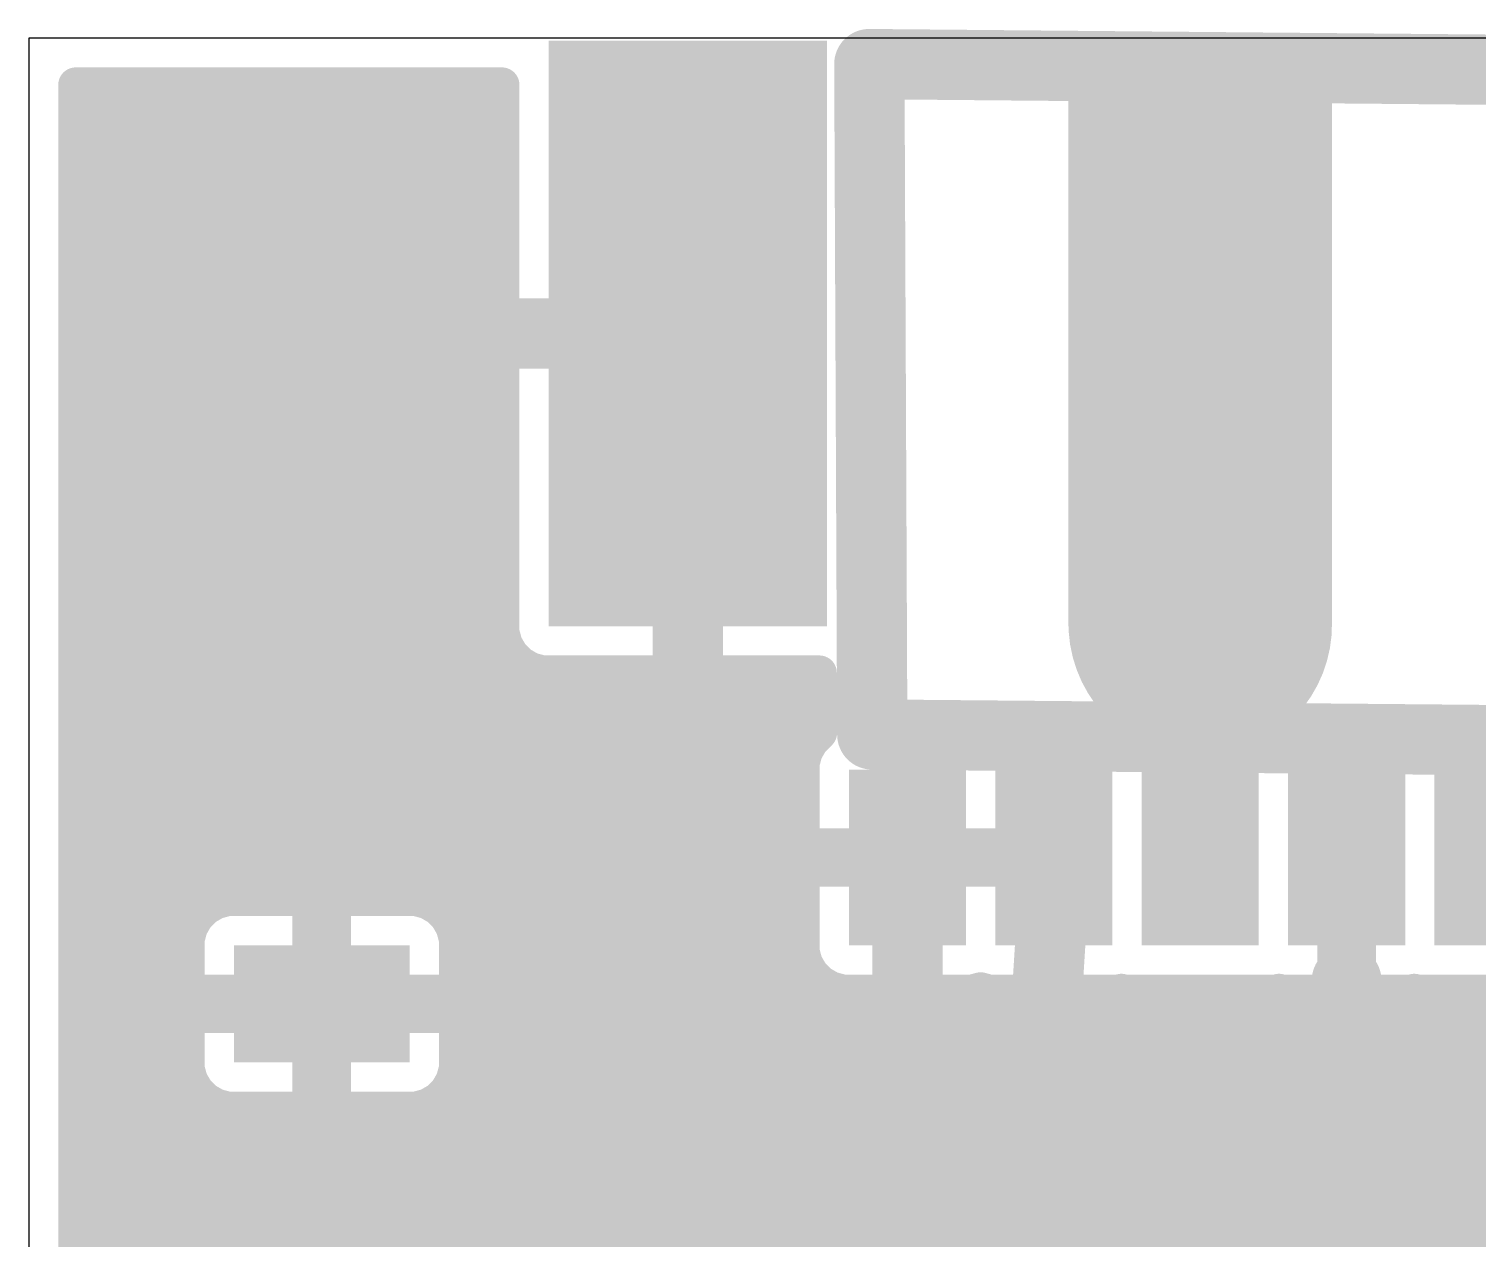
# Model space of a CAD drawing. Extents: x 0 to 81, y 1 to 51.1.
# Drawn here: x 0 to 12.56, y 40.59 to 51.08 of the extents above; entities that cross this region are included whole.
import ezdxf

# ---------------------------------------------------------------- set-up
doc = ezdxf.new("R2010")
doc.units = 0
for name, color, linetype in [('16', 175, 'CONTINUOUS'), ('18', 82, 'CONTINUOUS'), ('20', 7, 'CONTINUOUS')]:
    doc.layers.add(name, color=color, linetype=linetype)

# ---------------------------------------------------------------- blocks, each defined once
blk = doc.blocks.new('RECT')
blk.add_solid([(-0.5, -0.5), (0.5, -0.5), (-0.5, 0.5), (0.5, 0.5)])
blk = doc.blocks.new('ROUNDV')
at = {"const_width": 0.5}
blk.add_lwpolyline([(0, -0.25, 1), (0, 0.25, 1), (0, -0.25)], format="xyb", dxfattribs=at)

msp = doc.modelspace()

# ---------------------------------------------------------------- linework, layer by layer
at = {"layer": '16'}
for points, const_width in [([(7.2898, 50.7746), (12.9286, 50.7238)], 0.6096), ([(7.3152, 44.958), (7.2898, 50.7746)], 0.6096), ([(0.4064, 32.5018), (0.4064, 50.5936)], 0.3048), ([(0.4064, 50.5936), (4.1021, 50.5936)], 0.3048), ([(4.1021, 50.5936), (4.1021, 48.5902)], 0.3048), ([(0.4064, 50.292), (4.1021, 50.292)], 0.3048), ([(0.4064, 49.9872), (4.1021, 49.9872)], 0.3048), ([(0.4064, 49.6824), (4.1021, 49.6824)], 0.3048), ([(0.4064, 49.3776), (4.1021, 49.3776)], 0.3048), ([(0.4064, 49.0728), (4.1021, 49.0728)], 0.3048), ([(0.4064, 48.768), (4.1021, 48.768)], 0.3048), ([(10.16, 48.4378), (10.16, 46.6852)], 1.016), ([(4.1021, 48.5902), (5.5626, 48.5902)], 0.3048), ([(5.5626, 48.5902), (5.5626, 48.2854)], 0.3048), ([(0.4064, 48.4632), (5.5626, 48.4632)], 0.3048), ([(5.5626, 48.2854), (4.1021, 48.2854)], 0.3048), ([(4.1021, 48.2854), (4.1021, 45.8443)], 0.3048), ([(5.5626, 45.4914), (5.5626, 48.2854)], 0.3048), ([(5.5626, 48.2854), (5.8674, 48.2854)], 0.3048), ([(5.8674, 48.2854), (5.8674, 45.4914)], 0.3048), ([(0.4064, 48.1584), (4.1021, 48.1584)], 0.3048), ([(5.5626, 48.1584), (5.8674, 48.1584)], 0.3048), ([(0.4064, 47.8536), (4.1021, 47.8536)], 0.3048), ([(5.5626, 47.8536), (5.8674, 47.8536)], 0.3048), ([(0.4064, 47.5488), (4.1021, 47.5488)], 0.3048), ([(5.5626, 47.5488), (5.8674, 47.5488)], 0.3048), ([(0.4064, 47.244), (4.1021, 47.244)], 0.3048), ([(5.5626, 47.244), (5.8674, 47.244)], 0.3048), ([(10.16, 46.6852), (10.16, 45.3136)], 1.016), ([(0.4064, 46.9392), (4.1021, 46.9392)], 0.3048), ([(5.5626, 46.9392), (5.8674, 46.9392)], 0.3048), ([(0.4064, 46.6344), (4.1021, 46.6344)], 0.3048), ([(5.5626, 46.6344), (5.8674, 46.6344)], 0.3048), ([(0.4064, 46.3296), (4.1021, 46.3296)], 0.3048), ([(5.5626, 46.3296), (5.8674, 46.3296)], 0.3048), ([(0.4064, 46.0248), (4.1021, 46.0248)], 0.3048), ([(5.5626, 46.0248), (5.8674, 46.0248)], 0.3048), ([(4.1021, 45.8443), (4.1298, 45.7409)], 0.3048), ([(0.4064, 45.72), (4.1419, 45.72)], 0.3048), ([(4.1298, 45.7409), (4.1833, 45.6483)], 0.3048), ([(5.5626, 45.72), (5.8674, 45.72)], 0.3048), ([(4.1833, 45.6483), (4.259, 45.5726)], 0.3048), ([(4.259, 45.5726), (4.3516, 45.5191)], 0.3048), ([(10.16, 45.2628), (10.16, 45.3136)], 1.016), ([(10.16, 43.8912), (10.16, 45.2628)], 1.016), ([(4.3516, 45.5191), (4.455, 45.4914)], 0.3048), ([(4.455, 45.4914), (5.5626, 45.4914)], 0.3048), ([(5.8674, 45.4914), (6.8557, 45.4914)], 0.3048), ([(6.8557, 45.4914), (6.8579, 44.9739)], 0.3048), ([(0.4064, 45.4152), (6.856, 45.4152)], 0.3048), ([(0.4064, 45.1104), (6.8573, 45.1104)], 0.3048), ([(12.954, 44.9072), (7.3152, 44.958)], 0.6096), ([(6.8579, 44.9739), (6.7868, 44.9027)], 0.3048), ([(6.7868, 44.9027), (6.7333, 44.8101)], 0.3048), ([(0.4064, 44.8056), (6.7321, 44.8056)], 0.3048), ([(6.7333, 44.8101), (6.7056, 44.7067)], 0.3048), ([(6.7056, 44.7067), (6.7056, 43.9928)], 0.3048), ([(0.4064, 44.5008), (6.7056, 44.5008)], 0.3048), ([(0.4064, 44.196), (6.7056, 44.196)], 0.3048), ([(6.7056, 43.9928), (7.5184, 43.9928)], 0.3048), ([(7.62, 43.8912), (7.62, 42.8244)], 0.6096), ([(7.5184, 43.9928), (7.5184, 43.7896)], 0.3048), ([(7.7216, 43.7896), (7.7216, 43.9928)], 0.3048), ([(7.7216, 43.9928), (8.7884, 43.9928)], 0.3048), ([(8.89, 43.8912), (8.89, 43.6372)], 0.6096), ([(8.7884, 43.9928), (8.7884, 43.7896)], 0.3048), ([(11.43, 43.8912), (11.43, 43.434)], 0.6096), ([(0.4064, 43.8912), (7.5184, 43.8912)], 0.3048), ([(7.7216, 43.8912), (8.7884, 43.8912)], 0.3048), ([(7.5184, 43.7896), (6.7056, 43.7896)], 0.3048), ([(6.7056, 43.7896), (6.7056, 43.0757)], 0.3048), ([(7.5184, 42.7228), (7.5184, 43.7896)], 0.3048), ([(7.5184, 43.7896), (7.7216, 43.7896)], 0.3048), ([(7.7216, 43.7896), (7.7216, 42.7228)], 0.3048), ([(7.9756, 43.7896), (7.7216, 43.7896)], 0.3048), ([(8.7884, 43.7896), (7.9756, 43.7896)], 0.3048), ([(8.89, 43.6372), (8.8392, 42.8244)], 0.6096), ([(8.7884, 42.7228), (8.7884, 43.7896)], 0.3048), ([(8.7884, 43.7896), (8.9916, 43.7896)], 0.3048), ([(8.9916, 43.7896), (8.9916, 42.7228)], 0.3048), ([(11.3284, 42.7228), (11.3284, 43.7896)], 0.3048), ([(11.3284, 43.7896), (11.5316, 43.7896)], 0.3048), ([(11.5316, 43.7896), (11.5316, 42.7228)], 0.3048), ([(0.4064, 43.5864), (6.7056, 43.5864)], 0.3048), ([(7.5184, 43.5864), (7.7216, 43.5864)], 0.3048), ([(8.7884, 43.5864), (8.9916, 43.5864)], 0.3048), ([(11.3284, 43.5864), (11.5316, 43.5864)], 0.3048), ([(1.5285, 43.4544), (1.4528, 43.3787)], 0.3048), ([(1.6211, 43.5079), (1.5285, 43.4544)], 0.3048), ([(1.7245, 43.5356), (1.6211, 43.5079)], 0.3048), ([(2.4384, 43.5356), (1.7245, 43.5356)], 0.3048), ([(2.4384, 42.7228), (2.4384, 43.5356)], 0.3048), ([(3.3555, 43.5356), (2.6416, 43.5356)], 0.3048), ([(2.6416, 43.5356), (2.6416, 42.7228)], 0.3048), ([(3.4589, 43.5079), (3.3555, 43.5356)], 0.3048), ([(3.5515, 43.4544), (3.4589, 43.5079)], 0.3048), ([(3.6272, 43.3787), (3.5515, 43.4544)], 0.3048), ([(1.4528, 43.3787), (1.3993, 43.2861)], 0.3048), ([(3.6807, 43.2861), (3.6272, 43.3787)], 0.3048), ([(0.4064, 43.2816), (1.3981, 43.2816)], 0.3048), ([(1.3993, 43.2861), (1.3716, 43.1827)], 0.3048), ([(2.4384, 43.2816), (2.6416, 43.2816)], 0.3048), ([(3.7084, 43.1827), (3.6807, 43.2861)], 0.3048), ([(3.6819, 43.2816), (6.7056, 43.2816)], 0.3048), ([(7.5184, 43.2816), (7.7216, 43.2816)], 0.3048), ([(8.7884, 43.2816), (8.9916, 43.2816)], 0.3048), ([(11.3284, 43.2816), (11.5316, 43.2816)], 0.3048), ([(1.3716, 43.1827), (1.3716, 42.7228)], 0.3048), ([(3.7084, 42.7228), (3.7084, 43.1827)], 0.3048), ([(6.7056, 43.0757), (6.7333, 42.9723)], 0.3048), ([(0.4064, 42.9768), (1.3716, 42.9768)], 0.3048), ([(2.4384, 42.9768), (2.6416, 42.9768)], 0.3048), ([(3.7084, 42.9768), (6.7321, 42.9768)], 0.3048), ([(6.7333, 42.9723), (6.7868, 42.8797)], 0.3048), ([(7.5184, 42.9768), (7.7216, 42.9768)], 0.3048), ([(8.7884, 42.9768), (8.9916, 42.9768)], 0.3048), ([(11.3284, 42.9768), (11.5316, 42.9768)], 0.3048), ([(6.7868, 42.8797), (6.8625, 42.804)], 0.3048), ([(1.3716, 42.7228), (2.4384, 42.7228)], 0.3048), ([(2.4384, 42.7228), (2.4384, 42.5196)], 0.3048), ([(2.6416, 42.7228), (2.4384, 42.7228)], 0.3048), ([(2.6416, 42.5196), (2.6416, 42.7228)], 0.3048), ([(2.6416, 42.7228), (3.7084, 42.7228)], 0.3048), ([(6.8625, 42.804), (6.9551, 42.7505)], 0.3048), ([(6.9551, 42.7505), (7.0585, 42.7228)], 0.3048), ([(7.0585, 42.7228), (7.5184, 42.7228)], 0.3048), ([(7.7216, 42.7228), (8.1815, 42.7228)], 0.3048), ([(8.1815, 42.7228), (8.255, 42.7425)], 0.3048), ([(8.255, 42.7425), (8.3285, 42.7228)], 0.3048), ([(8.3285, 42.7228), (8.7884, 42.7228)], 0.3048), ([(8.9916, 42.7228), (9.4515, 42.7228)], 0.3048), ([(9.4515, 42.7228), (9.4769, 42.7296)], 0.3048), ([(9.4769, 42.7296), (9.4837, 42.7228)], 0.3048), ([(9.4837, 42.7228), (10.8363, 42.7228)], 0.3048), ([(10.8363, 42.7228), (10.8431, 42.7296)], 0.3048), ([(10.8431, 42.7296), (10.8685, 42.7228)], 0.3048), ([(10.8685, 42.7228), (11.3284, 42.7228)], 0.3048), ([(11.5316, 42.7228), (11.9915, 42.7228)], 0.3048), ([(11.9915, 42.7228), (12.0169, 42.7296)], 0.3048), ([(12.0169, 42.7296), (12.0237, 42.7228)], 0.3048), ([(12.0237, 42.7228), (13.3763, 42.7228)], 0.3048), ([(0.4064, 42.672), (2.4384, 42.672)], 0.3048), ([(2.6416, 42.672), (20.2184, 42.672)], 0.3048), ([(2.4384, 42.5196), (1.3716, 42.5196)], 0.3048), ([(1.3716, 42.5196), (1.3716, 42.0597)], 0.3048), ([(2.4384, 41.7068), (2.4384, 42.5196)], 0.3048), ([(2.4384, 42.5196), (2.6416, 42.5196)], 0.3048), ([(2.6416, 42.5196), (2.6416, 41.7068)], 0.3048), ([(3.7084, 42.5196), (2.6416, 42.5196)], 0.3048), ([(3.7084, 42.0597), (3.7084, 42.5196)], 0.3048), ([(0.4064, 42.3672), (1.3716, 42.3672)], 0.3048), ([(2.4384, 42.3672), (2.6416, 42.3672)], 0.3048), ([(3.7084, 42.3672), (19.1516, 42.3672)], 0.3048), ([(0.4064, 42.0624), (1.3716, 42.0624)], 0.3048), ([(1.3716, 42.0597), (1.3993, 41.9563)], 0.3048), ([(2.4384, 42.0624), (2.6416, 42.0624)], 0.3048), ([(3.6807, 41.9563), (3.7084, 42.0597)], 0.3048), ([(3.7084, 42.0624), (19.1516, 42.0624)], 0.3048), ([(1.3993, 41.9563), (1.4528, 41.8637)], 0.3048), ([(3.6272, 41.8637), (3.6807, 41.9563)], 0.3048), ([(1.4528, 41.8637), (1.5285, 41.788)], 0.3048), ([(3.5515, 41.788), (3.6272, 41.8637)], 0.3048), ([(0.4064, 41.7576), (1.5811, 41.7576)], 0.3048), ([(1.5285, 41.788), (1.6211, 41.7345)], 0.3048), ([(1.6211, 41.7345), (1.7245, 41.7068)], 0.3048), ([(1.7245, 41.7068), (2.4384, 41.7068)], 0.3048), ([(2.4384, 41.7576), (2.6416, 41.7576)], 0.3048), ([(2.6416, 41.7068), (3.3555, 41.7068)], 0.3048), ([(3.3555, 41.7068), (3.4589, 41.7345)], 0.3048), ([(3.4589, 41.7345), (3.5515, 41.788)], 0.3048), ([(3.4989, 41.7576), (19.3611, 41.7576)], 0.3048), ([(0.4064, 41.4528), (21.5589, 41.4528)], 0.3048), ([(0.4064, 41.148), (21.3021, 41.148)], 0.3048), ([(0.4064, 40.8432), (19.7206, 40.8432)], 0.3048), ([(0.4064, 40.5384), (19.5625, 40.5384)], 0.3048)]:
    msp.add_lwpolyline(points, dxfattribs=dict(at, const_width=const_width))
for points, const_width in [([(7.2912, 50.927, 1), (7.2884, 50.6222)], 0.3048), ([(7.4422, 50.7753, 1), (7.1374, 50.7739)], 0.3048), ([(0.4826, 50.5936, 1), (0.3302, 50.5936)], 0.1524), ([(0.4064, 50.6698, 1), (0.4064, 50.5174)], 0.1524), ([(4.1783, 50.5936, 1), (4.0259, 50.5936)], 0.1524), ([(4.1021, 50.5174, 1), (4.1021, 50.6698)], 0.1524), ([(0.4064, 50.3682, 1), (0.4064, 50.2158)], 0.1524), ([(4.1021, 50.2158, 1), (4.1021, 50.3682)], 0.1524), ([(0.4064, 50.0634, 1), (0.4064, 49.911)], 0.1524), ([(4.1021, 49.911, 1), (4.1021, 50.0634)], 0.1524), ([(0.4064, 49.7586, 1), (0.4064, 49.6062)], 0.1524), ([(4.1021, 49.6062, 1), (4.1021, 49.7586)], 0.1524), ([(0.4064, 49.4538, 1), (0.4064, 49.3014)], 0.1524), ([(4.1021, 49.3014, 1), (4.1021, 49.4538)], 0.1524), ([(0.4064, 49.149, 1), (0.4064, 48.9966)], 0.1524), ([(4.1021, 48.9966, 1), (4.1021, 49.149)], 0.1524), ([(0.4064, 48.8442, 1), (0.4064, 48.6918)], 0.1524), ([(4.1021, 48.6918, 1), (4.1021, 48.8442)], 0.1524), ([(10.414, 48.4378, 1), (9.906, 48.4378)], 0.508), ([(4.1021, 48.6664, 1), (4.1021, 48.514)], 0.1524), ([(5.6388, 48.5902, 1), (5.4864, 48.5902)], 0.1524), ([(5.5626, 48.514, 1), (5.5626, 48.6664)], 0.1524), ([(0.4064, 48.5394, 1), (0.4064, 48.387)], 0.1524), ([(4.0259, 48.5902, 1), (4.1783, 48.5902)], 0.1524), ([(5.5626, 48.387, 1), (5.5626, 48.5394)], 0.1524), ([(4.1021, 48.3616, 1), (4.1021, 48.2092)], 0.1524), ([(4.1783, 48.2854, 1), (4.0259, 48.2854)], 0.1524), ([(5.6388, 48.2854, 1), (5.4864, 48.2854)], 0.1524), ([(5.5626, 48.3616, 1), (5.5626, 48.2092)], 0.1524), ([(5.4864, 48.2854, 1), (5.6388, 48.2854)], 0.1524), ([(5.5626, 48.2092, 1), (5.5626, 48.3616)], 0.1524), ([(5.9436, 48.2854, 1), (5.7912, 48.2854)], 0.1524), ([(5.8674, 48.2092, 1), (5.8674, 48.3616)], 0.1524), ([(0.4064, 48.2346, 1), (0.4064, 48.0822)], 0.1524), ([(4.1021, 48.0822, 1), (4.1021, 48.2346)], 0.1524), ([(5.5626, 48.2346, 1), (5.5626, 48.0822)], 0.1524), ([(5.8674, 48.0822, 1), (5.8674, 48.2346)], 0.1524), ([(0.4064, 47.9298, 1), (0.4064, 47.7774)], 0.1524), ([(4.1021, 47.7774, 1), (4.1021, 47.9298)], 0.1524), ([(5.5626, 47.9298, 1), (5.5626, 47.7774)], 0.1524), ([(5.8674, 47.7774, 1), (5.8674, 47.9298)], 0.1524), ([(0.4064, 47.625, 1), (0.4064, 47.4726)], 0.1524), ([(4.1021, 47.4726, 1), (4.1021, 47.625)], 0.1524), ([(5.5626, 47.625, 1), (5.5626, 47.4726)], 0.1524), ([(5.8674, 47.4726, 1), (5.8674, 47.625)], 0.1524), ([(0.4064, 47.3202, 1), (0.4064, 47.1678)], 0.1524), ([(4.1021, 47.1678, 1), (4.1021, 47.3202)], 0.1524), ([(5.5626, 47.3202, 1), (5.5626, 47.1678)], 0.1524), ([(5.8674, 47.1678, 1), (5.8674, 47.3202)], 0.1524), ([(10.414, 46.6852, 1), (9.906, 46.6852)], 0.508), ([(0.4064, 47.0154, 1), (0.4064, 46.863)], 0.1524), ([(4.1021, 46.863, 1), (4.1021, 47.0154)], 0.1524), ([(5.5626, 47.0154, 1), (5.5626, 46.863)], 0.1524), ([(5.8674, 46.863, 1), (5.8674, 47.0154)], 0.1524), ([(9.906, 46.6852, 1), (10.414, 46.6852)], 0.508), ([(0.4064, 46.7106, 1), (0.4064, 46.5582)], 0.1524), ([(4.1021, 46.5582, 1), (4.1021, 46.7106)], 0.1524), ([(5.5626, 46.7106, 1), (5.5626, 46.5582)], 0.1524), ([(5.8674, 46.5582, 1), (5.8674, 46.7106)], 0.1524), ([(0.4064, 46.4058, 1), (0.4064, 46.2534)], 0.1524), ([(4.1021, 46.2534, 1), (4.1021, 46.4058)], 0.1524), ([(5.5626, 46.4058, 1), (5.5626, 46.2534)], 0.1524), ([(5.8674, 46.2534, 1), (5.8674, 46.4058)], 0.1524), ([(9.525, 45.9486, 0.4142), (10.16, 45.2628)], 1.016), ([(9.7788, 45.9388, 1), (9.2712, 45.9584)], 0.508), ([(10.16, 45.2628, 0.4142), (10.795, 45.9232)], 1.016), ([(11.049, 45.9282, 1), (10.541, 45.9182)], 0.508), ([(0.4064, 46.101, 1), (0.4064, 45.9486)], 0.1524), ([(4.1021, 45.9486, 1), (4.1021, 46.101)], 0.1524), ([(5.5626, 46.101, 1), (5.5626, 45.9486)], 0.1524), ([(5.8674, 45.9486, 1), (5.8674, 46.101)], 0.1524), ([(4.1757, 45.864, 1), (4.0285, 45.8246)], 0.1524), ([(0.4064, 45.7962, 1), (0.4064, 45.6438)], 0.1524), ([(4.0259, 45.8443, 1), (4.1783, 45.8443)], 0.1524), ([(4.1958, 45.779, 1), (4.0638, 45.7028)], 0.1524), ([(4.1419, 45.6438, 1), (4.1419, 45.7962)], 0.1524), ([(5.5626, 45.7962, 1), (5.5626, 45.6438)], 0.1524), ([(5.8674, 45.6438, 1), (5.8674, 45.7962)], 0.1524), ([(4.0562, 45.7212, 1), (4.2034, 45.7607)], 0.1524), ([(4.2372, 45.7021, 1), (4.1294, 45.5944)], 0.1524), ([(4.1173, 45.6102, 1), (4.2493, 45.6864)], 0.1524), ([(4.2971, 45.6386, 1), (4.2209, 45.5066)], 0.1524), ([(10.414, 45.3136, 1), (9.906, 45.3136)], 0.508), ([(10.414, 45.2628, 1), (9.906, 45.2628)], 0.508), ([(10.155, 45.5168, 1), (10.165, 45.0088)], 0.508), ([(10.1502, 45.009, 1), (10.1698, 45.5166)], 0.508), ([(4.2051, 45.5187, 1), (4.3128, 45.6265)], 0.1524), ([(4.3714, 45.5927, 1), (4.3319, 45.4455)], 0.1524), ([(4.3135, 45.4531, 1), (4.3897, 45.5851)], 0.1524), ([(4.455, 45.5676, 1), (4.455, 45.4152)], 0.1524), ([(4.4353, 45.4178, 1), (4.4747, 45.565)], 0.1524), ([(5.5626, 45.4152, 1), (5.5626, 45.5676)], 0.1524), ([(5.8674, 45.5676, 1), (5.8674, 45.4152)], 0.1524), ([(6.9319, 45.4917, 1), (6.7795, 45.4911)], 0.1524), ([(6.8557, 45.4152, 1), (6.8557, 45.5676)], 0.1524), ([(0.4064, 45.4914, 1), (0.4064, 45.339)], 0.1524), ([(5.4864, 45.4914, 1), (5.6388, 45.4914)], 0.1524), ([(5.7912, 45.4914, 1), (5.9436, 45.4914)], 0.1524), ([(6.856, 45.339, 1), (6.856, 45.4914)], 0.1524), ([(9.906, 45.3136, 1), (10.414, 45.3136)], 0.508), ([(9.906, 45.2628, 1), (10.414, 45.2628)], 0.508), ([(0.4064, 45.1866, 1), (0.4064, 45.0342)], 0.1524), ([(6.8573, 45.0342, 1), (6.8573, 45.1866)], 0.1524), ([(7.3166, 45.1104, 1), (7.3138, 44.8056)], 0.3048), ([(6.9118, 44.92, 1), (6.804, 45.0277)], 0.1524), ([(7.1628, 44.9573, 1), (7.4676, 44.9587)], 0.3048), ([(6.7329, 44.9566, 1), (6.8407, 44.8489)], 0.1524), ([(6.8528, 44.8646, 1), (6.7208, 44.9408)], 0.1524), ([(6.7817, 44.9735, 1), (6.9341, 44.9742)], 0.1524), ([(0.4064, 44.8818, 1), (0.4064, 44.7294)], 0.1524), ([(6.7818, 44.7067, 1), (6.6294, 44.7067)], 0.1524), ([(6.6673, 44.8482, 1), (6.7993, 44.772)], 0.1524), ([(6.8069, 44.7903, 1), (6.6597, 44.8298)], 0.1524), ([(6.7321, 44.7294, 1), (6.7321, 44.8818)], 0.1524), ([(6.632, 44.7264, 1), (6.7792, 44.687)], 0.1524), ([(0.4064, 44.577, 1), (0.4064, 44.4246)], 0.1524), ([(6.7056, 44.4246, 1), (6.7056, 44.577)], 0.1524), ([(0.4064, 44.2722, 1), (0.4064, 44.1198)], 0.1524), ([(6.7056, 44.1198, 1), (6.7056, 44.2722)], 0.1524), ([(6.7056, 44.069, 1), (6.7056, 43.9166)], 0.1524), ([(7.7724, 43.8912, 1), (7.4676, 43.8912)], 0.3048), ([(7.5946, 43.9928, 1), (7.4422, 43.9928)], 0.1524), ([(7.5184, 43.9166, 1), (7.5184, 44.069)], 0.1524), ([(7.7978, 43.9928, 1), (7.6454, 43.9928)], 0.1524), ([(7.7216, 44.069, 1), (7.7216, 43.9166)], 0.1524), ([(9.0424, 43.8912, 1), (8.7376, 43.8912)], 0.3048), ([(8.8646, 43.9928, 1), (8.7122, 43.9928)], 0.1524), ([(8.7884, 43.9166, 1), (8.7884, 44.069)], 0.1524), ([(9.906, 43.8912, 1), (10.414, 43.8912)], 0.508), ([(11.5824, 43.8912, 1), (11.2776, 43.8912)], 0.3048), ([(0.4064, 43.9674, 1), (0.4064, 43.815)], 0.1524), ([(6.6294, 43.9928, 1), (6.7818, 43.9928)], 0.1524), ([(7.5184, 43.815, 1), (7.5184, 43.9674)], 0.1524), ([(7.7216, 43.9674, 1), (7.7216, 43.815)], 0.1524), ([(8.7884, 43.815, 1), (8.7884, 43.9674)], 0.1524), ([(6.7056, 43.8658, 1), (6.7056, 43.7134)], 0.1524), ([(6.7818, 43.7896, 1), (6.6294, 43.7896)], 0.1524), ([(7.5946, 43.7896, 1), (7.4422, 43.7896)], 0.1524), ([(7.5184, 43.8658, 1), (7.5184, 43.7134)], 0.1524), ([(7.4422, 43.7896, 1), (7.5946, 43.7896)], 0.1524), ([(7.5184, 43.7134, 1), (7.5184, 43.8658)], 0.1524), ([(7.7978, 43.7896, 1), (7.6454, 43.7896)], 0.1524), ([(7.7216, 43.8658, 1), (7.7216, 43.7134)], 0.1524), ([(7.6454, 43.7896, 1), (7.7978, 43.7896)], 0.1524), ([(7.7216, 43.7134, 1), (7.7216, 43.8658)], 0.1524), ([(7.9756, 43.8658, 1), (7.9756, 43.7134)], 0.1524), ([(7.9756, 43.7134, 1), (7.9756, 43.8658)], 0.1524), ([(9.0421, 43.6277, 1), (8.7379, 43.6467)], 0.3048), ([(8.8646, 43.7896, 1), (8.7122, 43.7896)], 0.1524), ([(8.7884, 43.8658, 1), (8.7884, 43.7134)], 0.1524), ([(8.7122, 43.7896, 1), (8.8646, 43.7896)], 0.1524), ([(8.7884, 43.7134, 1), (8.7884, 43.8658)], 0.1524), ([(9.0678, 43.7896, 1), (8.9154, 43.7896)], 0.1524), ([(8.9916, 43.7134, 1), (8.9916, 43.8658)], 0.1524), ([(11.4046, 43.7896, 1), (11.2522, 43.7896)], 0.1524), ([(11.3284, 43.8658, 1), (11.3284, 43.7134)], 0.1524), ([(11.6078, 43.7896, 1), (11.4554, 43.7896)], 0.1524), ([(11.5316, 43.7134, 1), (11.5316, 43.8658)], 0.1524), ([(0.4064, 43.6626, 1), (0.4064, 43.5102)], 0.1524), ([(6.7056, 43.5102, 1), (6.7056, 43.6626)], 0.1524), ([(7.5184, 43.6626, 1), (7.5184, 43.5102)], 0.1524), ([(7.7216, 43.5102, 1), (7.7216, 43.6626)], 0.1524), ([(8.7376, 43.6372, 1), (9.0424, 43.6372)], 0.3048), ([(8.7884, 43.6626, 1), (8.7884, 43.5102)], 0.1524), ([(8.9916, 43.5102, 1), (8.9916, 43.6626)], 0.1524), ([(11.3284, 43.6626, 1), (11.3284, 43.5102)], 0.1524), ([(11.5316, 43.5102, 1), (11.5316, 43.6626)], 0.1524), ([(1.4904, 43.5204, 1), (1.5666, 43.3884)], 0.1524), ([(1.5823, 43.4005, 1), (1.4746, 43.5083)], 0.1524), ([(1.6014, 43.5815, 1), (1.6409, 43.4343)], 0.1524), ([(1.6592, 43.4419, 1), (1.583, 43.5739)], 0.1524), ([(1.7245, 43.6118, 1), (1.7245, 43.4594)], 0.1524), ([(1.7442, 43.462, 1), (1.7048, 43.6092)], 0.1524), ([(2.5146, 43.5356, 1), (2.3622, 43.5356)], 0.1524), ([(2.4384, 43.4594, 1), (2.4384, 43.6118)], 0.1524), ([(2.6416, 43.6118, 1), (2.6416, 43.4594)], 0.1524), ([(2.7178, 43.5356, 1), (2.5654, 43.5356)], 0.1524), ([(3.3752, 43.6092, 1), (3.3358, 43.462)], 0.1524), ([(3.3555, 43.4594, 1), (3.3555, 43.6118)], 0.1524), ([(3.497, 43.5739, 1), (3.4208, 43.4419)], 0.1524), ([(3.4391, 43.4343, 1), (3.4786, 43.5815)], 0.1524), ([(3.6054, 43.5083, 1), (3.4977, 43.4005)], 0.1524), ([(3.5134, 43.3884, 1), (3.5896, 43.5204)], 0.1524), ([(1.3989, 43.4326, 1), (1.5067, 43.3249)], 0.1524), ([(1.5188, 43.3406, 1), (1.3868, 43.4168)], 0.1524), ([(3.6932, 43.4168, 1), (3.5612, 43.3406)], 0.1524), ([(3.5733, 43.3249, 1), (3.6811, 43.4326)], 0.1524), ([(11.2776, 43.434, 1), (11.5824, 43.434)], 0.3048), ([(0.4064, 43.3578, 1), (0.4064, 43.2054)], 0.1524), ([(1.3333, 43.3242, 1), (1.4653, 43.248)], 0.1524), ([(1.4729, 43.2663, 1), (1.3257, 43.3058)], 0.1524), ([(1.3981, 43.2054, 1), (1.3981, 43.3578)], 0.1524), ([(2.4384, 43.3578, 1), (2.4384, 43.2054)], 0.1524), ([(2.6416, 43.2054, 1), (2.6416, 43.3578)], 0.1524), ([(3.7543, 43.3058, 1), (3.6071, 43.2663)], 0.1524), ([(3.6819, 43.3578, 1), (3.6819, 43.2054)], 0.1524), ([(3.6147, 43.248, 1), (3.7467, 43.3242)], 0.1524), ([(6.7056, 43.2054, 1), (6.7056, 43.3578)], 0.1524), ([(7.5184, 43.3578, 1), (7.5184, 43.2054)], 0.1524), ([(7.7216, 43.2054, 1), (7.7216, 43.3578)], 0.1524), ([(8.7884, 43.3578, 1), (8.7884, 43.2054)], 0.1524), ([(8.9916, 43.2054, 1), (8.9916, 43.3578)], 0.1524), ([(11.3284, 43.3578, 1), (11.3284, 43.2054)], 0.1524), ([(11.5316, 43.2054, 1), (11.5316, 43.3578)], 0.1524), ([(1.4478, 43.1827, 1), (1.2954, 43.1827)], 0.1524), ([(1.298, 43.2024, 1), (1.4452, 43.163)], 0.1524), ([(3.7846, 43.1827, 1), (3.6322, 43.1827)], 0.1524), ([(3.6348, 43.163, 1), (3.782, 43.2024)], 0.1524), ([(6.7792, 43.0954, 1), (6.632, 43.056)], 0.1524), ([(0.4064, 43.053, 1), (0.4064, 42.9006)], 0.1524), ([(1.3716, 42.9006, 1), (1.3716, 43.053)], 0.1524), ([(2.4384, 43.053, 1), (2.4384, 42.9006)], 0.1524), ([(2.6416, 42.9006, 1), (2.6416, 43.053)], 0.1524), ([(3.7084, 43.053, 1), (3.7084, 42.9006)], 0.1524), ([(6.6294, 43.0757, 1), (6.7818, 43.0757)], 0.1524), ([(6.7993, 43.0104, 1), (6.6673, 42.9342)], 0.1524), ([(6.7321, 42.9006, 1), (6.7321, 43.053)], 0.1524), ([(7.5184, 43.053, 1), (7.5184, 42.9006)], 0.1524), ([(7.7216, 42.9006, 1), (7.7216, 43.053)], 0.1524), ([(8.7884, 43.053, 1), (8.7884, 42.9006)], 0.1524), ([(8.9916, 42.9006, 1), (8.9916, 43.053)], 0.1524), ([(11.3284, 43.053, 1), (11.3284, 42.9006)], 0.1524), ([(11.5316, 42.9006, 1), (11.5316, 43.053)], 0.1524), ([(6.6597, 42.9526, 1), (6.8069, 42.9921)], 0.1524), ([(6.8407, 42.9335, 1), (6.7329, 42.8258)], 0.1524), ([(6.7208, 42.8416, 1), (6.8528, 42.9178)], 0.1524), ([(7.4676, 42.8244, 1), (7.7724, 42.8244)], 0.3048), ([(8.6871, 42.8339, 1), (8.9913, 42.8149)], 0.3048), ([(1.3716, 42.799, 1), (1.3716, 42.6466)], 0.1524), ([(2.5146, 42.7228, 1), (2.3622, 42.7228)], 0.1524), ([(2.4384, 42.799, 1), (2.4384, 42.6466)], 0.1524), ([(2.4384, 42.6466, 1), (2.4384, 42.799)], 0.1524), ([(2.7178, 42.7228, 1), (2.5654, 42.7228)], 0.1524), ([(2.6416, 42.799, 1), (2.6416, 42.6466)], 0.1524), ([(2.6416, 42.6466, 1), (2.6416, 42.799)], 0.1524), ([(3.7084, 42.6466, 1), (3.7084, 42.799)], 0.1524), ([(6.9006, 42.87, 1), (6.8244, 42.738)], 0.1524), ([(6.8086, 42.7501, 1), (6.9163, 42.8579)], 0.1524), ([(6.9749, 42.8241, 1), (6.9354, 42.6769)], 0.1524), ([(6.917, 42.6845, 1), (6.9932, 42.8165)], 0.1524), ([(7.0585, 42.799, 1), (7.0585, 42.6466)], 0.1524), ([(7.0388, 42.6492, 1), (7.0782, 42.7964)], 0.1524), ([(7.5184, 42.6466, 1), (7.5184, 42.799)], 0.1524), ([(7.7216, 42.799, 1), (7.7216, 42.6466)], 0.1524), ([(8.1618, 42.7964, 1), (8.2012, 42.6492)], 0.1524), ([(8.2747, 42.8161, 1), (8.2353, 42.6689)], 0.1524), ([(8.1815, 42.6466, 1), (8.1815, 42.799)], 0.1524), ([(8.2747, 42.6689, 1), (8.2353, 42.8161)], 0.1524), ([(8.3285, 42.799, 1), (8.3285, 42.6466)], 0.1524), ([(8.3088, 42.6492, 1), (8.3482, 42.7964)], 0.1524), ([(8.7884, 42.6466, 1), (8.7884, 42.799)], 0.1524), ([(8.9916, 42.799, 1), (8.9916, 42.6466)], 0.1524), ([(9.4318, 42.7964, 1), (9.4712, 42.6492)], 0.1524), ([(9.5308, 42.7835, 1), (9.423, 42.6757)], 0.1524), ([(9.4837, 42.799, 1), (9.4837, 42.6466)], 0.1524), ([(9.4298, 42.6689, 1), (9.5376, 42.7767)], 0.1524), ([(9.4515, 42.6466, 1), (9.4515, 42.799)], 0.1524), ([(9.4966, 42.656, 1), (9.4571, 42.8032)], 0.1524), ([(10.7824, 42.7767, 1), (10.8902, 42.6689)], 0.1524), ([(10.8629, 42.8032, 1), (10.8234, 42.656)], 0.1524), ([(10.897, 42.6757, 1), (10.7892, 42.7835)], 0.1524), ([(10.8685, 42.799, 1), (10.8685, 42.6466)], 0.1524), ([(10.8363, 42.6466, 1), (10.8363, 42.799)], 0.1524), ([(10.8488, 42.6492, 1), (10.8882, 42.7964)], 0.1524), ([(11.3284, 42.6466, 1), (11.3284, 42.799)], 0.1524), ([(11.5316, 42.799, 1), (11.5316, 42.6466)], 0.1524), ([(11.9718, 42.7964, 1), (12.0112, 42.6492)], 0.1524), ([(12.0708, 42.7835, 1), (11.963, 42.6757)], 0.1524), ([(12.0237, 42.799, 1), (12.0237, 42.6466)], 0.1524), ([(11.9698, 42.6689, 1), (12.0776, 42.7767)], 0.1524), ([(11.9915, 42.6466, 1), (11.9915, 42.799)], 0.1524), ([(12.0366, 42.656, 1), (11.9971, 42.8032)], 0.1524), ([(0.4064, 42.7482, 1), (0.4064, 42.5958)], 0.1524), ([(1.2954, 42.7228, 1), (1.4478, 42.7228)], 0.1524), ([(2.3622, 42.7228, 1), (2.5146, 42.7228)], 0.1524), ([(2.4384, 42.5958, 1), (2.4384, 42.7482)], 0.1524), ([(2.6416, 42.7482, 1), (2.6416, 42.5958)], 0.1524), ([(2.5654, 42.7228, 1), (2.7178, 42.7228)], 0.1524), ([(3.6322, 42.7228, 1), (3.7846, 42.7228)], 0.1524), ([(7.4422, 42.7228, 1), (7.5946, 42.7228)], 0.1524), ([(7.6454, 42.7228, 1), (7.7978, 42.7228)], 0.1524), ([(8.7122, 42.7228, 1), (8.8646, 42.7228)], 0.1524), ([(8.9154, 42.7228, 1), (9.0678, 42.7228)], 0.1524), ([(11.2522, 42.7228, 1), (11.4046, 42.7228)], 0.1524), ([(11.4554, 42.7228, 1), (11.6078, 42.7228)], 0.1524), ([(1.3716, 42.5958, 1), (1.3716, 42.4434)], 0.1524), ([(1.4478, 42.5196, 1), (1.2954, 42.5196)], 0.1524), ([(2.5146, 42.5196, 1), (2.3622, 42.5196)], 0.1524), ([(2.4384, 42.5958, 1), (2.4384, 42.4434)], 0.1524), ([(2.3622, 42.5196, 1), (2.5146, 42.5196)], 0.1524), ([(2.4384, 42.4434, 1), (2.4384, 42.5958)], 0.1524), ([(2.7178, 42.5196, 1), (2.5654, 42.5196)], 0.1524), ([(2.6416, 42.5958, 1), (2.6416, 42.4434)], 0.1524), ([(2.5654, 42.5196, 1), (2.7178, 42.5196)], 0.1524), ([(2.6416, 42.4434, 1), (2.6416, 42.5958)], 0.1524), ([(3.7846, 42.5196, 1), (3.6322, 42.5196)], 0.1524), ([(3.7084, 42.4434, 1), (3.7084, 42.5958)], 0.1524), ([(0.4064, 42.4434, 1), (0.4064, 42.291)], 0.1524), ([(1.3716, 42.291, 1), (1.3716, 42.4434)], 0.1524), ([(2.4384, 42.4434, 1), (2.4384, 42.291)], 0.1524), ([(2.6416, 42.291, 1), (2.6416, 42.4434)], 0.1524), ([(3.7084, 42.4434, 1), (3.7084, 42.291)], 0.1524), ([(0.4064, 42.1386, 1), (0.4064, 41.9862)], 0.1524), ([(1.4452, 42.0794, 1), (1.298, 42.04)], 0.1524), ([(1.3716, 41.9862, 1), (1.3716, 42.1386)], 0.1524), ([(2.4384, 42.1386, 1), (2.4384, 41.9862)], 0.1524), ([(2.6416, 41.9862, 1), (2.6416, 42.1386)], 0.1524), ([(3.7084, 42.1386, 1), (3.7084, 41.9862)], 0.1524), ([(3.782, 42.04, 1), (3.6348, 42.0794)], 0.1524), ([(1.2954, 42.0597, 1), (1.4478, 42.0597)], 0.1524), ([(1.4653, 41.9944, 1), (1.3333, 41.9182)], 0.1524), ([(3.7467, 41.9182, 1), (3.6147, 41.9944)], 0.1524), ([(3.6322, 42.0597, 1), (3.7846, 42.0597)], 0.1524), ([(1.3257, 41.9366, 1), (1.4729, 41.9761)], 0.1524), ([(1.5067, 41.9175, 1), (1.3989, 41.8098)], 0.1524), ([(1.3868, 41.8256, 1), (1.5188, 41.9018)], 0.1524), ([(3.5612, 41.9018, 1), (3.6932, 41.8256)], 0.1524), ([(3.6811, 41.8098, 1), (3.5733, 41.9175)], 0.1524), ([(3.6071, 41.9761, 1), (3.7543, 41.9366)], 0.1524), ([(0.4064, 41.8338, 1), (0.4064, 41.6814)], 0.1524), ([(1.5666, 41.854, 1), (1.4904, 41.722)], 0.1524), ([(1.4746, 41.7341, 1), (1.5823, 41.8419)], 0.1524), ([(1.6409, 41.8081, 1), (1.6014, 41.6609)], 0.1524), ([(1.5811, 41.6814, 1), (1.5811, 41.8338)], 0.1524), ([(1.583, 41.6685, 1), (1.6592, 41.8005)], 0.1524), ([(1.7245, 41.783, 1), (1.7245, 41.6306)], 0.1524), ([(1.7048, 41.6332, 1), (1.7442, 41.7804)], 0.1524), ([(2.4384, 41.8338, 1), (2.4384, 41.6814)], 0.1524), ([(2.4384, 41.6306, 1), (2.4384, 41.783)], 0.1524), ([(2.6416, 41.783, 1), (2.6416, 41.6306)], 0.1524), ([(2.6416, 41.6814, 1), (2.6416, 41.8338)], 0.1524), ([(3.3358, 41.7804, 1), (3.3752, 41.6332)], 0.1524), ([(3.3555, 41.6306, 1), (3.3555, 41.783)], 0.1524), ([(3.4208, 41.8005, 1), (3.497, 41.6685)], 0.1524), ([(3.4989, 41.8338, 1), (3.4989, 41.6814)], 0.1524), ([(3.4786, 41.6609, 1), (3.4391, 41.8081)], 0.1524), ([(3.4977, 41.8419, 1), (3.6054, 41.7341)], 0.1524), ([(3.5896, 41.722, 1), (3.5134, 41.854)], 0.1524), ([(2.3622, 41.7068, 1), (2.5146, 41.7068)], 0.1524), ([(2.5654, 41.7068, 1), (2.7178, 41.7068)], 0.1524), ([(0.4064, 41.529, 1), (0.4064, 41.3766)], 0.1524), ([(0.4064, 41.2242, 1), (0.4064, 41.0718)], 0.1524), ([(0.4064, 40.9194, 1), (0.4064, 40.767)], 0.1524), ([(0.4064, 40.6146, 1), (0.4064, 40.4622)], 0.1524)]:
    msp.add_lwpolyline(points, format="xyb", dxfattribs=dict(at, const_width=const_width))
at = {"layer": '20'}
for p, q in [((81, 51), (0, 51)), ((0, 51), (0, 1))]:
    msp.add_line(p, q, dxfattribs=at)

# ---------------------------------------------------------------- block references
at = {"layer": '16'}
for p, xscale, yscale, rotation in [((5.715, 48.4378), 2.413, 5.08, 180), ((10.16, 48.4378), 2.286, 5.08, 180), ((2.54, 42.6212), 1.016, 1.524, 90)]:
    msp.add_blockref('RECT', p, dxfattribs=dict(at, xscale=xscale, yscale=yscale, rotation=rotation))
at = {"layer": '16', "xscale": 1.016, "yscale": 1.524}
for p in [(7.62, 43.8912), (8.89, 43.8912), (10.16, 43.8912), (11.43, 43.8912), (12.7, 43.8912)]:
    msp.add_blockref('RECT', p, dxfattribs=at)
at = {"layer": '18', "xscale": 0.6048, "yscale": 0.6048}
for p in [(2.286, 50.292), (2.286, 48.768), (2.286, 47.244), (2.286, 45.72), (2.5908, 44.6532), (3.5052, 44.0436), (4.572, 43.5864), (5.7912, 43.2816), (7.62, 42.8244), (8.8392, 42.8244), (11.43, 42.8244)]:
    msp.add_blockref('ROUNDV', p, dxfattribs=at)

doc.saveas('drawing.dxf')
